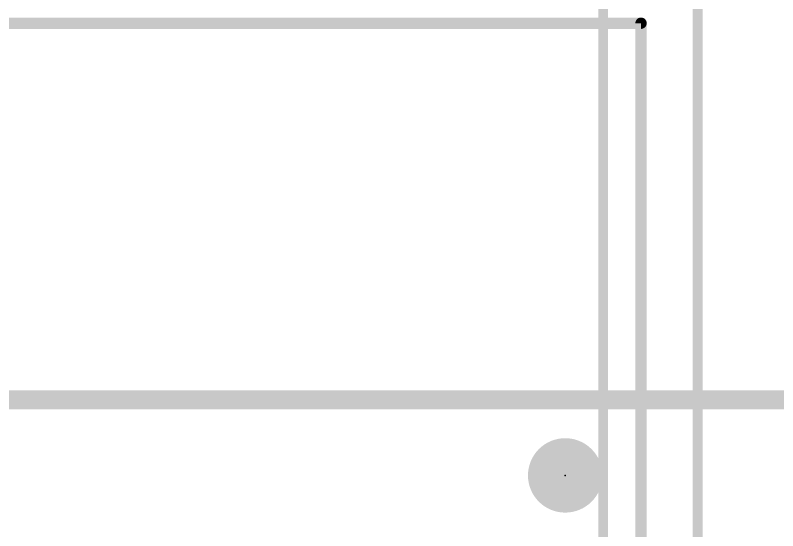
# Model space of a CAD drawing. Extents: x -38 to 87, y -12 to 48.
# Drawn here: x 54.34 to 64.57, y 21.1 to 28.03 of the extents above; entities that cross this region are included whole.
import ezdxf

# ---------------------------------------------------------------- set-up
doc = ezdxf.new("R2010")
doc.units = 0
for name, color, linetype in [('1', 12, 'CONTINUOUS'), ('16', 132, 'CONTINUOUS'), ('20', 53, 'CONTINUOUS'), ('24', 53, 'CONTINUOUS'), ('47', 253, 'CONTINUOUS'), ('51', 53, 'CONTINUOUS')]:
    doc.layers.add(name, color=color, linetype=linetype)

# ---------------------------------------------------------------- blocks, each defined once
blk = doc.blocks.new('PIE')
at = {"const_width": 0.5}
blk.add_lwpolyline([(0, -0.25, 1), (0, 0.25, 1), (0, -0.25)], format="xyb", dxfattribs=at)

msp = doc.modelspace()

# ---------------------------------------------------------------- linework, layer by layer
at = {"layer": '1', "const_width": 0.254}
msp.add_lwpolyline([(68.58, 22.86), (0, 22.86)], dxfattribs=at)
at = {"layer": '16', "const_width": 0.254}
msp.add_lwpolyline([(68.58, 22.86), (0, 22.86)], dxfattribs=at)
at = {"layer": '20', "const_width": 0.2032}
msp.add_lwpolyline([(67.31, 22.86), (1.27, 22.86)], dxfattribs=at)
at = {"layer": '24'}
msp.add_point((61.722, 21.844), dxfattribs=at)
at = {"layer": '47', "const_width": 0.13}
for points in [[(63.5, 11.43), (63.5, 40.05)], [(62.23, 0), (62.23, 36.24)]]:
    msp.add_lwpolyline(points, dxfattribs=at)
at = {"layer": '51', "const_width": 0.1524}
for points in [[(62.74, 27.92), (5.84, 27.92)], [(62.74, 13.92), (62.74, 27.92)]]:
    msp.add_lwpolyline(points, dxfattribs=at)
at = {"layer": '51', "const_width": 0.0762}
for points in [[(62.7781, 27.92, 1), (62.7019, 27.92)], [(62.74, 27.8819, 1), (62.74, 27.9581)]]:
    msp.add_lwpolyline(points, format="xyb", dxfattribs=at)

# ---------------------------------------------------------------- block references
at = {"layer": '16'}
msp.add_blockref('PIE', (61.722, 21.844), dxfattribs=at)

doc.saveas('drawing.dxf')
